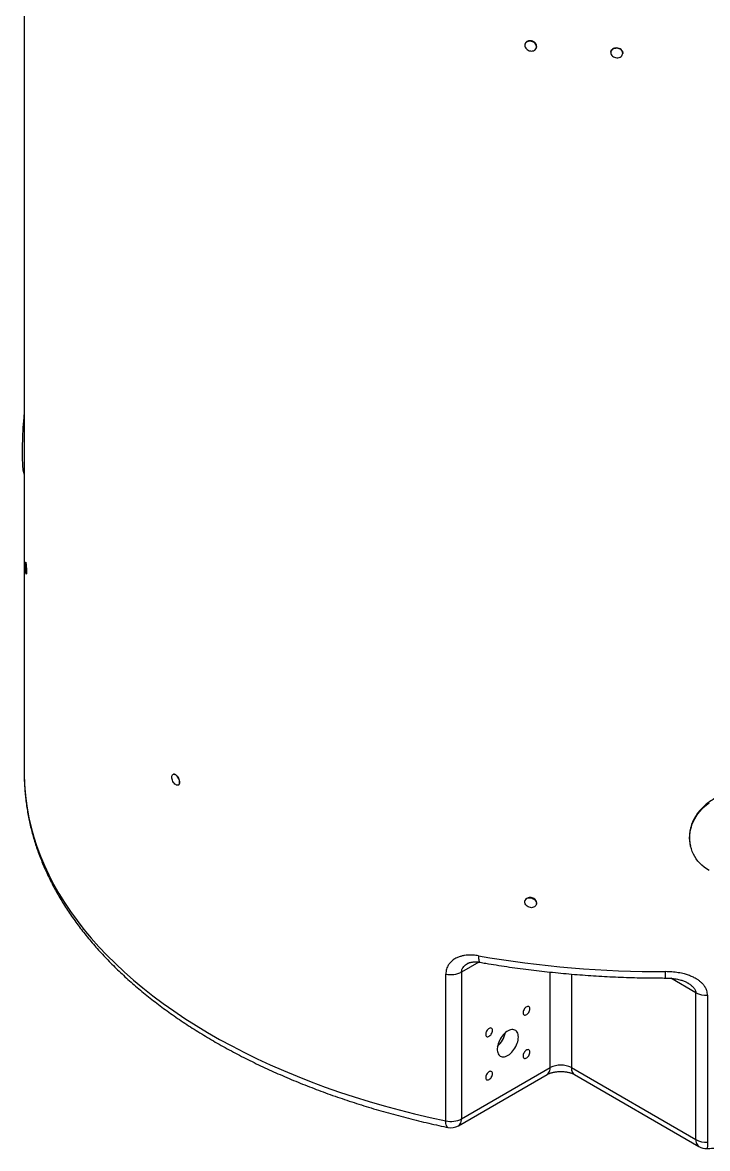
# Model space of a CAD drawing. Header units: millimetres. Extents: x 0 to 594, y 0 to 420.
# Drawn here: x 480 to 518.1, y 252.7 to 315.3 of the extents above; entities that cross this region are included whole.
import ezdxf

# ---------------------------------------------------------------- set-up
doc = ezdxf.new("R2010")
doc.units = ezdxf.units.MM

msp = doc.modelspace()

# ---------------------------------------------------------------- linework, layer by layer
at = {"color": 7, "linetype": 'Continuous', "lineweight": 25}
for p, q in [((480.0634, 344.8106), (480.0634, 273.5447)), ((507.9264, 314.0955), (507.9226, 314.0759)), ((508.5403, 313.8485), (508.55, 313.8658)), ((512.7042, 313.6615), (512.7041, 313.6606)), ((513.3654, 313.5763), (513.3655, 313.5771)), ((480.1458, 285.2985), (480.1452, 285.2985)), ((480.1735, 284.6324), (480.1741, 284.6324)), ((480.0634, 273.5447), (480.0649, 273.3554)), ((488.3432, 273.5001), (488.3426, 273.4998)), ((488.6354, 272.9008), (488.6359, 272.9011)), ((517.1187, 269.6077), (517.1339, 269.5376)), ((507.9372, 266.4962), (507.9303, 266.4774)), ((508.5559, 266.2471), (508.5628, 266.2659)), ((503.5218, 254.2322), (503.5218, 262.3976)), ((504.395, 262.5098), (504.395, 254.3444)), ((517.4348, 253.1908), (517.4348, 261.3562)), ((518.0811, 261.2164), (518.0811, 253.051)), ((504.2224, 253.9628), (509.1539, 256.8098)), ((504.395, 254.3444), (509.3266, 257.1913)), ((510.5051, 257.1913), (517.4348, 253.1908)), ((510.6777, 256.8098), (517.6075, 252.8093))]:
    msp.add_line(p, q, dxfattribs=at)
at = {"color": 8, "linetype": 'Continuous', "lineweight": 25}
for p, q in [((505.3523, 263.0624), (504.395, 262.5098)), ((509.3266, 257.1913), (509.3266, 262.5069)), ((510.5051, 262.3948), (510.5051, 257.1913)), ((517.4348, 261.3562), (516.0323, 262.1659))]:
    msp.add_line(p, q, dxfattribs=at)
at = {"color": 7, "linetype": 'Continuous', "lineweight": 25, "flags": 128}
for points in [[(507.9185, 314.0336), (507.9244, 313.9816), (507.9418, 313.9301), (507.97, 313.8808), (508.0082, 313.8357), (508.0548, 313.7962), (508.1082, 313.7639), (508.1666, 313.7399), (508.2276, 313.7251), (508.2893, 313.72), (508.3492, 313.7248), (508.4054, 313.7393), (508.4556, 313.763), (508.4982, 313.795), (508.5316, 313.8343), (508.5545, 313.8793), (508.5662, 313.9284), (508.5662, 313.9799), (508.5545, 314.0319), (508.5316, 314.0826), (508.4982, 314.13), (508.4556, 314.1725), (508.4054, 314.2085), (508.3492, 314.2368), (508.2893, 314.2563), (508.2276, 314.2663), (508.1666, 314.2665), (508.1082, 314.2568), (508.0548, 314.2376), (508.0082, 314.2096), (507.97, 314.1738), (507.9418, 314.1315), (507.9244, 314.0842), (507.9185, 314.0336)], [(513.0348, 313.8906), (512.9699, 313.8881), (512.9075, 313.8753), (512.8501, 313.8526), (512.7997, 313.8209), (512.7583, 313.7814), (512.7276, 313.7356), (512.7087, 313.6854), (512.7023, 313.6326), (512.7087, 313.5792), (512.7276, 313.5273), (512.7583, 313.479), (512.7997, 313.436), (512.8501, 313.4), (512.9075, 313.3724), (512.9699, 313.3542), (513.0348, 313.3463)], [(513.0348, 313.3463), (513.0996, 313.3487), (513.162, 313.3616), (513.2194, 313.3843), (513.2698, 313.416), (513.3112, 313.4555), (513.3419, 313.5012), (513.3608, 313.5515), (513.3672, 313.6043), (513.3608, 313.6577), (513.3419, 313.7095), (513.3112, 313.7579), (513.2698, 313.8009), (513.2194, 313.8369), (513.162, 313.8645), (513.0996, 313.8826), (513.0348, 313.8906)], [(480.0634, 290.1872), (480.0518, 290.2215), (480.0374, 290.277), (480.0243, 290.3436), (480.0124, 290.4211), (480.0018, 290.5092), (479.9925, 290.6075), (479.9845, 290.7157), (479.978, 290.8334), (479.9729, 290.96), (479.9692, 291.0951), (479.967, 291.2382), (479.9663, 291.3886), (479.967, 291.5458), (479.9692, 291.7092), (479.9729, 291.8781), (479.978, 292.0518), (479.9845, 292.2297), (479.9925, 292.4111), (480.0018, 292.5952), (480.0124, 292.7813), (480.0243, 292.9687), (480.0374, 293.1567), (480.0518, 293.3444), (480.0634, 293.4858)], [(480.1594, 284.6933), (480.1546, 284.7359), (480.15, 284.7874), (480.1458, 284.8457), (480.1421, 284.9087), (480.139, 284.9738), (480.1368, 285.0386), (480.1354, 285.1006), (480.1349, 285.1573), (480.1354, 285.2068), (480.1368, 285.2469), (480.139, 285.2762), (480.1421, 285.2936), (480.1458, 285.2984), (480.15, 285.2903), (480.1546, 285.2698), (480.1594, 285.2376)], [(480.1594, 285.2376), (480.1642, 285.1949), (480.1688, 285.1435), (480.173, 285.0851), (480.1767, 285.0222), (480.1797, 284.9571), (480.182, 284.8923), (480.1834, 284.8303), (480.1839, 284.7735), (480.1834, 284.7241), (480.182, 284.684), (480.1797, 284.6546), (480.1767, 284.6373), (480.173, 284.6325), (480.1688, 284.6405), (480.1642, 284.661), (480.1594, 284.6933)], [(488.489, 272.9281), (488.447, 272.962), (488.4066, 273.005), (488.3693, 273.0556), (488.3367, 273.1117), (488.3099, 273.1712), (488.29, 273.2318), (488.2778, 273.2912), (488.2736, 273.3472), (488.2778, 273.3974), (488.29, 273.4402), (488.3099, 273.4736), (488.3367, 273.4966), (488.3693, 273.5082), (488.4066, 273.508), (488.447, 273.4959), (488.489, 273.4725)], [(488.489, 273.4725), (488.531, 273.4386), (488.5714, 273.3956), (488.6087, 273.345), (488.6413, 273.2889), (488.6681, 273.2294), (488.688, 273.1688), (488.7002, 273.1094), (488.7044, 273.0534), (488.7002, 273.0032), (488.688, 272.9605), (488.6681, 272.927), (488.6413, 272.904), (488.6087, 272.8924), (488.5714, 272.8926), (488.531, 272.9047), (488.489, 272.9281)], [(518.1683, 268.1486), (518.0281, 268.2403), (517.8958, 268.3395), (517.7722, 268.446), (517.6575, 268.5593), (517.5524, 268.679), (517.4572, 268.8046), (517.3723, 268.9356), (517.2981, 269.0715), (517.2347, 269.2117), (517.1825, 269.3557), (517.1417, 269.5029), (517.1125, 269.6528), (517.0949, 269.8047), (517.089, 269.9581), (517.0949, 270.1124), (517.1125, 270.2668), (517.1417, 270.4209), (517.1825, 270.5741), (517.2347, 270.7256), (517.2981, 270.875), (517.3723, 271.0216), (517.4572, 271.1648), (517.5524, 271.3042), (517.6575, 271.439), (517.7722, 271.5689), (517.8958, 271.6933), (518.0281, 271.8117), (518.1683, 271.9236)], [(507.917, 266.4023), (507.9229, 266.4531), (507.9404, 266.5006), (507.9688, 266.5431), (508.0071, 266.579), (508.0539, 266.6072), (508.1076, 266.6265), (508.1662, 266.6362), (508.2276, 266.636), (508.2895, 266.626), (508.3497, 266.6064), (508.4061, 266.578), (508.4566, 266.5418), (508.4994, 266.4991), (508.5329, 266.4514), (508.5559, 266.4006), (508.5677, 266.3483), (508.5677, 266.2966), (508.5559, 266.2472), (508.5329, 266.202), (508.4994, 266.1626), (508.4566, 266.1304), (508.4061, 266.1066), (508.3497, 266.092), (508.2895, 266.0872), (508.2276, 266.0923), (508.1662, 266.1072), (508.1076, 266.1313), (508.0539, 266.1638), (508.0071, 266.2034), (507.9688, 266.2488), (507.9404, 266.2982), (507.9229, 266.35), (507.917, 266.4023)], [(508.1998, 260.4655), (508.1954, 260.5097), (508.1823, 260.5469), (508.1613, 260.5751), (508.1333, 260.5931), (508.0995, 260.6), (508.0616, 260.5956), (508.0214, 260.5799), (507.9807, 260.5539), (507.9414, 260.5186), (507.9054, 260.4758), (507.8743, 260.4273), (507.8496, 260.3756), (507.8325, 260.323), (507.8237, 260.272), (507.8237, 260.2249), (507.8325, 260.1839), (507.8496, 260.1511), (507.8743, 260.1279), (507.9054, 260.1153), (507.9414, 260.1141), (507.9807, 260.1241), (508.0214, 260.1451), (508.0616, 260.1759), (508.0995, 260.2152), (508.1333, 260.2611), (508.1613, 260.3115), (508.1823, 260.364), (508.1954, 260.4161), (508.1998, 260.4655)], [(506.1164, 259.2628), (506.112, 259.3071), (506.099, 259.3442), (506.078, 259.3724), (506.0499, 259.3904), (506.0162, 259.3973), (505.9783, 259.3929), (505.9381, 259.3773), (505.8974, 259.3512), (505.8581, 259.3159), (505.822, 259.2731), (505.791, 259.2247), (505.7663, 259.1729), (505.7492, 259.1203), (505.7404, 259.0693), (505.7404, 259.0222), (505.7492, 258.9813), (505.7663, 258.9484), (505.791, 258.9252), (505.822, 258.9126), (505.8581, 258.9114), (505.8974, 258.9215), (505.9381, 258.9424), (505.9783, 258.9733), (506.0162, 259.0126), (506.0499, 259.0585), (506.078, 259.1088), (506.099, 259.1613), (506.112, 259.2134), (506.1164, 259.2628)], [(507.5588, 258.8926), (507.5547, 258.9707), (507.5423, 259.0429), (507.5219, 259.1082), (507.4938, 259.1658), (507.4583, 259.2147), (507.4159, 259.2543), (507.3673, 259.2841), (507.3131, 259.3036), (507.254, 259.3125), (507.191, 259.3108), (507.1249, 259.2985), (507.0565, 259.2756), (506.987, 259.2426), (506.9172, 259.2), (506.8482, 259.1482), (506.7808, 259.0881), (506.7161, 259.0204), (506.655, 258.9462), (506.5983, 258.8665), (506.5467, 258.7823), (506.5012, 258.6949), (506.4622, 258.6055), (506.4303, 258.5154), (506.406, 258.4258), (506.3896, 258.338), (506.3813, 258.2531), (506.3813, 258.1725), (506.3896, 258.0972), (506.406, 258.0283), (506.4303, 257.9668), (506.4622, 257.9135), (506.5012, 257.8691), (506.5467, 257.8344), (506.5983, 257.8097), (506.655, 257.7954), (506.7161, 257.7918), (506.7808, 257.7989), (506.8482, 257.8165), (506.9172, 257.8444), (506.987, 257.8823), (507.0565, 257.9296), (507.1249, 257.9857), (507.191, 258.0497), (507.254, 258.1207), (507.3131, 258.1979), (507.3673, 258.28), (507.4159, 258.3659), (507.4583, 258.4544), (507.4938, 258.5443), (507.5219, 258.6344), (507.5423, 258.7232), (507.5547, 258.8097), (507.5588, 258.8926)], [(508.1998, 258.0597), (508.1954, 258.104), (508.1823, 258.1411), (508.1613, 258.1693), (508.1333, 258.1873), (508.0995, 258.1942), (508.0616, 258.1898), (508.0214, 258.1742), (507.9807, 258.1481), (507.9414, 258.1129), (507.9054, 258.07), (507.8743, 258.0216), (507.8496, 257.9699), (507.8325, 257.9172), (507.8237, 257.8662), (507.8237, 257.8191), (507.8325, 257.7782), (507.8496, 257.7453), (507.8743, 257.7221), (507.9054, 257.7096), (507.9414, 257.7083), (507.9807, 257.7184), (508.0214, 257.7393), (508.0616, 257.7702), (508.0995, 257.8095), (508.1333, 257.8554), (508.1613, 257.9058), (508.1823, 257.9582), (508.1954, 258.0104), (508.1998, 258.0597)], [(506.1164, 256.857), (506.112, 256.9013), (506.099, 256.9384), (506.078, 256.9666), (506.0499, 256.9846), (506.0162, 256.9916), (505.9783, 256.9871), (505.9381, 256.9715), (505.8974, 256.9455), (505.8581, 256.9102), (505.822, 256.8673), (505.791, 256.8189), (505.7663, 256.7672), (505.7492, 256.7146), (505.7404, 256.6635), (505.7404, 256.6164), (505.7492, 256.5755), (505.7663, 256.5427), (505.791, 256.5194), (505.822, 256.5069), (505.8581, 256.5056), (505.8974, 256.5157), (505.9381, 256.5367), (505.9783, 256.5675), (506.0162, 256.6068), (506.0499, 256.6527), (506.078, 256.7031), (506.099, 256.7556), (506.112, 256.8077), (506.1164, 256.857)]]:
    msp.add_lwpolyline(points, dxfattribs=at)
at = {"color": 8, "linetype": 'Continuous', "lineweight": 25, "flags": 128}
for points in [[(480.0649, 273.3554), (480.0676, 273.229), (480.0942, 272.6899), (480.1453, 272.1515), (480.2209, 271.6139), (480.3209, 271.0777), (480.4453, 270.5432), (480.5939, 270.0108), (480.7667, 269.4808), (480.9635, 268.9536), (481.1843, 268.4295), (481.4288, 267.909), (481.6968, 267.3924), (481.9883, 266.88), (482.303, 266.3722), (482.6406, 265.8694), (483.001, 265.3718), (483.3839, 264.8799), (483.7891, 264.394), (484.2162, 263.9143), (484.6649, 263.4413), (485.1351, 262.9753), (485.6262, 262.5165), (486.1381, 262.0654), (486.6702, 261.6221), (487.2224, 261.1871), (487.7941, 260.7606), (488.3851, 260.3429), (488.9948, 259.9343), (489.6229, 259.5351), (490.269, 259.1456), (490.9325, 258.7659), (491.6131, 258.3965), (492.3102, 258.0375), (493.0234, 257.6892), (493.7522, 257.3518), (494.4962, 257.0256), (495.2546, 256.7107), (496.0272, 256.4075), (496.8132, 256.1161), (497.6123, 255.8366), (498.4238, 255.5694), (499.2471, 255.3146), (500.0818, 255.0724), (500.9271, 254.8429), (501.7827, 254.6262), (502.6477, 254.4226), (503.5218, 254.2322)], [(505.3332, 263.411), (505.335, 263.3323), (505.3403, 263.2615), (505.3489, 263.1996), (505.3609, 263.1475), (505.376, 263.1059), (505.394, 263.0755), (505.4146, 263.0568), (505.4313, 263.0505)], [(509.1539, 256.8098), (509.1784, 256.8256), (509.2222, 256.865), (509.2591, 256.914), (509.2883, 256.9721), (509.3094, 257.0383), (509.3223, 257.1117), (509.3266, 257.1913)], [(510.5051, 257.1913), (510.5094, 257.1117), (510.5222, 257.0383), (510.5434, 256.9721), (510.5726, 256.914), (510.6094, 256.865), (510.6533, 256.8256), (510.6777, 256.8098)], [(503.635, 253.8689), (503.6174, 253.8753), (503.5932, 253.8948), (503.572, 253.9258), (503.5543, 253.9678), (503.5402, 254.0203), (503.53, 254.0825), (503.5238, 254.1535), (503.5218, 254.2322)], [(504.2224, 253.9628), (504.2468, 253.9787), (504.2907, 254.018), (504.3275, 254.0671), (504.3567, 254.1252), (504.3779, 254.1914), (504.3907, 254.2648), (504.395, 254.3444)], [(517.4348, 253.1908), (517.4391, 253.1113), (517.452, 253.0379), (517.4731, 252.9716), (517.5023, 252.9136), (517.5392, 252.8645), (517.583, 252.8251), (517.6075, 252.8093)], [(518.0811, 253.051), (518.0807, 252.9725), (518.0795, 252.9021), (518.0774, 252.8409), (518.0746, 252.7898), (518.071, 252.7495), (518.0668, 252.7205), (518.0619, 252.7034), (518.0571, 252.6983)]]:
    msp.add_lwpolyline(points, dxfattribs=at)
at = {"color": 7, "linetype": 'Continuous', "lineweight": 25}
for centre, radius, start, end in [((515.5902, 322.6182), 60.0891, 260.171705, 270.153103), ((503.8044, 263.6534), 1.2871, 257.317782, 297.314785), ((518.0077, 262.4411), 1.2269, 242.163572, 273.428243), ((505.5108, 259.3945), 1.3502, 310.93684, 349.068534), ((509.9158, 256.0582), 1.2772, 62.524437, 117.475602), ((503.8044, 255.488), 1.2871, 257.317782, 297.314785), ((503.8057, 254.6845), 0.8333, 258.182417, 299.997312), ((518.0077, 254.2757), 1.2269, 242.163572, 273.428243), ((518.0241, 253.531), 0.8333, 240.002688, 272.266989)]:
    msp.add_arc(centre, radius, start, end, dxfattribs=at)
at = {"color": 8, "linetype": 'Continuous', "lineweight": 25}
msp.add_arc((490.3268, 262.4276), 25.4242, 359.435344, 0.229207, dxfattribs=at)
at = {"color": 7, "linetype": 'Continuous', "lineweight": 25}
for points, knots in [([(508.5495, 313.8661), (508.5502, 313.8669), (508.5708, 313.891), (508.5809, 313.9551), (508.5723, 314.0477), (508.5236, 314.1384), (508.445, 314.2142), (508.3442, 314.2675), (508.2327, 314.2921), (508.1236, 314.2853), (508.0275, 314.248), (507.9608, 314.1833), (507.9269, 314.1282), (507.927, 314.0965), (507.927, 314.0954)], [0, 0, 0, 0, 0.0032865, 0.1025884, 0.201854, 0.3011176, 0.4004013, 0.4997316, 0.5990995, 0.6984903, 0.7978757, 0.8972362, 0.9965535, 1, 1, 1, 1]), ([(512.7086, 313.661), (512.709, 313.6727), (512.7102, 313.7149), (512.751, 313.7807), (512.8256, 313.8458), (512.9251, 313.8868), (512.9986, 313.8893), (513.0348, 313.8906)], [0, 0, 0, 0, 0.0875221, 0.3174429, 0.5473705, 0.7773032, 1, 1, 1, 1]), ([(513.0348, 313.8906), (513.0359, 313.8906), (513.0743, 313.8888), (513.1504, 313.8743), (513.2491, 313.8244), (513.3245, 313.7513), (513.3594, 313.6744), (513.3712, 313.6146), (513.3639, 313.5869), (513.3616, 313.5779)], [0, 0, 0, 0, 0.0064254, 0.2078732, 0.4093222, 0.6107716, 0.8122251, 0.9383742, 1, 1, 1, 1]), ([(480.1594, 285.2376), (480.1585, 285.2446), (480.1548, 285.2717), (480.1499, 285.2978), (480.1469, 285.2948), (480.146, 285.2938)], [0, 0, 0, 0, 0.1887932, 0.7354374, 1, 1, 1, 1]), ([(480.174, 284.6355), (480.1745, 284.6345), (480.1776, 284.6291), (480.1818, 284.6561), (480.1849, 284.7083), (480.1857, 284.7828), (480.1844, 284.8727), (480.1798, 284.9861), (480.173, 285.0967), (480.1658, 285.1832), (480.1612, 285.2221), (480.1594, 285.2376)], [0, 0, 0, 0, 0.02709305, 0.16066185, 0.29423256, 0.37786704, 0.51143094, 0.64499486, 0.77856243, 0.91213241, 1, 1, 1, 1]), ([(480.0663, 273.3465), (480.0667, 273.2964), (480.0684, 273.1257), (480.0824, 272.8347), (480.1078, 272.4735), (480.1444, 272.1126), (480.1913, 271.7522), (480.2488, 271.3923), (480.3167, 271.033), (480.3951, 270.6744), (480.484, 270.3167), (480.5834, 269.9598), (480.6931, 269.604), (480.8133, 269.2492), (480.9439, 268.8957), (481.0848, 268.5435), (481.2361, 268.1927), (481.3977, 267.8435), (481.5695, 267.4959), (481.7516, 267.1501), (481.9439, 266.8061), (482.1462, 266.4641), (482.3587, 266.1242), (482.5811, 265.7866), (482.8135, 265.4512), (483.0558, 265.1183), (483.3078, 264.7879), (483.5696, 264.4601), (483.8411, 264.1352), (484.122, 263.8131), (484.4125, 263.4939), (484.7123, 263.1779), (485.0214, 262.865), (485.3396, 262.5554), (485.6669, 262.2491), (486.0032, 261.9464), (486.3483, 261.6472), (486.7021, 261.3516), (487.0646, 261.0598), (487.4355, 260.7718), (487.8149, 260.4877), (488.2025, 260.2077), (488.5982, 259.9317), (489.002, 259.6598), (489.4136, 259.3922), (489.833, 259.1289), (490.26, 258.87), (490.6945, 258.6155), (491.1364, 258.3656), (491.5855, 258.1202), (492.0416, 257.8795), (492.5047, 257.6436), (492.9747, 257.4124), (493.4512, 257.1861), (493.9343, 256.9647), (494.4238, 256.7482), (494.9195, 256.5369), (495.4213, 256.3306), (495.929, 256.1294), (496.4424, 255.9334), (496.9615, 255.7427), (497.4861, 255.5573), (498.016, 255.3773), (498.5511, 255.2026), (499.0911, 255.0334), (499.636, 254.8697), (500.1856, 254.7115), (500.7397, 254.5589), (501.2982, 254.4119), (501.8608, 254.2706), (502.4275, 254.135), (502.988, 254.0074), (503.3914, 253.92), (503.6042, 253.8753), (503.6351, 253.8689)], [0, 0, 0, 0, 0.0057932, 0.019717, 0.033642, 0.0475697, 0.0615021, 0.0754404, 0.0893864, 0.1033414, 0.1173066, 0.1312832, 0.1452722, 0.1592744, 0.1732906, 0.1873212, 0.2013667, 0.2154271, 0.2295027, 0.2435932, 0.2576986, 0.2718184, 0.2859523, 0.3000998, 0.3142602, 0.3284329, 0.3426172, 0.3568124, 0.3710178, 0.3852324, 0.3994557, 0.4136868, 0.427925, 0.4421696, 0.4564198, 0.470675, 0.4849346, 0.499198, 0.5134645, 0.5277338, 0.5420053, 0.5562785, 0.5705531, 0.5848287, 0.5991049, 0.6133815, 0.6276581, 0.6419344, 0.6562102, 0.6704854, 0.6847598, 0.6990332, 0.7133056, 0.7275768, 0.7418468, 0.7561154, 0.7703826, 0.7846485, 0.7989128, 0.8131757, 0.8274372, 0.8416971, 0.8559555, 0.8702125, 0.884468, 0.8987221, 0.9129748, 0.927226, 0.941476, 0.9557246, 0.969972, 0.9842181, 0.9977132, 1, 1, 1, 1]), ([(488.489, 273.4725), (488.4807, 273.4778), (488.4483, 273.4983), (488.3951, 273.5162), (488.3602, 273.5039), (488.344, 273.4981)], [0, 0, 0, 0, 0.155782, 0.6068314, 1, 1, 1, 1]), ([(488.6345, 272.9035), (488.6486, 272.9119), (488.68, 272.9304), (488.7012, 272.9885), (488.7082, 273.0635), (488.6972, 273.1515), (488.6611, 273.2571), (488.6057, 273.356), (488.5449, 273.4297), (488.5049, 273.4603), (488.489, 273.4725)], [0, 0, 0, 0, 0.115161, 0.2559723, 0.3441408, 0.4849454, 0.6257495, 0.7665581, 0.9073699, 1, 1, 1, 1]), ([(520.0658, 272.6228), (519.9523, 272.6117), (519.7277, 272.5898), (519.3955, 272.5198), (519.0738, 272.4248), (518.7638, 272.3028), (518.4703, 272.1549), (518.1963, 271.9834), (517.9451, 271.79), (517.7208, 271.5759), (517.5256, 271.3443), (517.3621, 271.0979), (517.2336, 270.8389), (517.1408, 270.5711), (517.0843, 270.2976), (517.0685, 270.0221), (517.0807, 269.791), (517.1126, 269.655), (517.1234, 269.6087)], [0, 0, 0, 0, 0.06550637, 0.12965472, 0.19400745, 0.25815703, 0.32238738, 0.38682182, 0.45105305, 0.51548465, 0.58012133, 0.64455199, 0.70899126, 0.77363653, 0.83807452, 0.90231398, 0.96675879, 1, 1, 1, 1]), ([(508.5761, 266.3411), (508.5724, 266.3721), (508.5652, 266.4342), (508.5089, 266.5223), (508.426, 266.594), (508.3226, 266.6419), (508.2113, 266.6604), (508.1039, 266.6477), (508.0149, 266.6043), (507.9576, 266.5501), (507.9454, 266.5079), (507.9416, 266.4946)], [0, 0, 0, 0, 0.1181409, 0.2362814, 0.3544251, 0.4725726, 0.5907144, 0.7088532, 0.8269935, 0.9451409, 1, 1, 1, 1]), ([(508.5598, 266.2672), (508.5631, 266.2731), (508.5757, 266.2954), (508.5759, 266.3217), (508.5761, 266.3411)], [0, 0, 0, 0, 0.2620932, 1, 1, 1, 1]), ([(505.3332, 263.411), (505.2342, 263.4251), (505.036, 263.4532), (504.7801, 263.4516), (504.5669, 263.4288), (504.3942, 263.3938), (504.2106, 263.3367), (504.0238, 263.2492), (503.8475, 263.125), (503.7058, 262.9742), (503.6123, 262.8207), (503.5575, 262.6727), (503.5275, 262.5387), (503.5237, 262.4446), (503.5218, 262.3976)], [0, 0, 0, 0, 0.1104463, 0.2208688, 0.2918344, 0.3629633, 0.433898, 0.5309935, 0.6280441, 0.7211694, 0.8142565, 0.8761059, 0.938162, 1, 1, 1, 1]), ([(504.7337, 262.9869), (504.7461, 262.9937), (504.7686, 263.006), (504.8136, 263.0242), (504.8641, 263.0406), (504.9258, 263.0556), (504.9989, 263.0675), (505.0798, 263.0748), (505.1679, 263.0768), (505.2627, 263.0727), (505.3512, 263.0641), (505.4085, 263.054), (505.4316, 263.0499)], [0, 0, 0, 0, 0.1041656, 0.1885473, 0.2752738, 0.378079, 0.481877, 0.5878142, 0.6965517, 0.8082898, 0.9228695, 1, 1, 1, 1]), ([(505.4313, 263.0505), (505.5344, 263.0327), (505.8332, 262.9809), (506.3299, 262.8999), (506.922, 262.8093), (507.5167, 262.7248), (508.1138, 262.6462), (508.713, 262.5737), (509.3143, 262.5071), (509.9174, 262.4466), (510.5222, 262.3922), (511.1286, 262.3439), (511.7362, 262.3016), (512.3449, 262.2654), (512.9547, 262.2354), (513.5652, 262.2115), (514.1763, 262.1936), (514.7879, 262.182), (515.3124, 262.1771), (515.6331, 262.177), (515.7498, 262.177)], [0, 0, 0, 0, 0.03085539, 0.08935483, 0.14785132, 0.20634424, 0.2648341, 0.32332087, 0.38180485, 0.44028657, 0.49876578, 0.55724294, 0.61571842, 0.67419241, 0.73266477, 0.79113627, 0.84960686, 0.90807692, 0.96654658, 1, 1, 1, 1]), ([(518.0811, 261.2164), (518.079, 261.2607), (518.0747, 261.3492), (518.0369, 261.4974), (517.9641, 261.6564), (517.8546, 261.8083), (517.7287, 261.9362), (517.5957, 262.0432), (517.4353, 262.1476), (517.2458, 262.2453), (517.0274, 262.3326), (516.7653, 262.4133), (516.4577, 262.4784), (516.1063, 262.522), (515.8692, 262.5269), (515.7508, 262.5293)], [0, 0, 0, 0, 0.0513965, 0.1027992, 0.1766156, 0.2504951, 0.310467, 0.3706564, 0.430705, 0.5082068, 0.585969, 0.6635692, 0.7755293, 0.8879138, 1, 1, 1, 1]), ([(515.7497, 262.1766), (515.7951, 262.1764), (515.8934, 262.1758), (516.042, 262.1665), (516.1927, 262.1504), (516.3352, 262.1279), (516.4692, 262.0997), (516.5887, 262.0677), (516.694, 262.0335), (516.7876, 261.9979), (516.8743, 261.9582), (516.9312, 261.9297), (516.9558, 261.9142), (516.9561, 261.914)], [0, 0, 0, 0, 0.1043304, 0.2259591, 0.3426276, 0.4546456, 0.5621817, 0.6656015, 0.7508938, 0.832407, 0.9160625, 0.9989966, 1, 1, 1, 1]), ([(509.1539, 256.8098), (509.1619, 256.8142), (509.1846, 256.827), (509.2288, 256.8487), (509.289, 256.874), (509.3575, 256.8983), (509.4335, 256.9206), (509.5161, 256.9403), (509.6044, 256.9565), (509.6972, 256.9689), (509.7933, 256.977), (509.8913, 256.9806), (509.9898, 256.9794), (510.0875, 256.9735), (510.1828, 256.9631), (510.2745, 256.9484), (510.3613, 256.93), (510.4419, 256.9083), (510.5153, 256.8843), (510.5803, 256.8587), (510.6351, 256.8334), (510.6641, 256.8173), (510.6777, 256.8098)], [0, 0, 0, 0, 0.0262509, 0.0745792, 0.1235124, 0.173295, 0.2239203, 0.2753325, 0.3274368, 0.3801137, 0.4332288, 0.4866407, 0.5402034, 0.5937555, 0.6471141, 0.7001379, 0.7526946, 0.8046637, 0.8559485, 0.9064839, 0.9562529, 1, 1, 1, 1]), ([(518.0571, 252.6983), (518.1644, 252.7027), (518.4751, 252.7156), (518.9683, 252.7401), (519.3534, 252.7637), (519.5357, 252.7749)], [0, 0, 0, 0, 0.2174128, 0.629563, 1, 1, 1, 1])]:
    msp.add_open_spline(points, degree=3, knots=knots, dxfattribs=at)
at = {"color": 8, "linetype": 'Continuous', "lineweight": 25}
for points, knots in [([(504.395, 262.5098), (504.3971, 262.5405), (504.4012, 262.6019), (504.4261, 262.6709), (504.4626, 262.743), (504.515, 262.8172), (504.6087, 262.9051), (504.6837, 262.9613), (504.7306, 262.9849), (504.7339, 262.9865)], [0, 0, 0, 0, 0.159879, 0.3198307, 0.3731031, 0.5690963, 0.7653683, 0.9836042, 1, 1, 1, 1]), ([(516.9557, 261.9132), (516.9638, 261.909), (517.0248, 261.8776), (517.1305, 261.8036), (517.2451, 261.7098), (517.3239, 261.6237), (517.3714, 261.5582), (517.4066, 261.4916), (517.4301, 261.4248), (517.4333, 261.3793), (517.4348, 261.3562)], [0, 0, 0, 0, 0.033992, 0.2535377, 0.4777987, 0.5891872, 0.7024588, 0.7966046, 0.89652, 1, 1, 1, 1])]:
    msp.add_open_spline(points, degree=3, knots=knots, dxfattribs=at)

doc.saveas('drawing.dxf')
